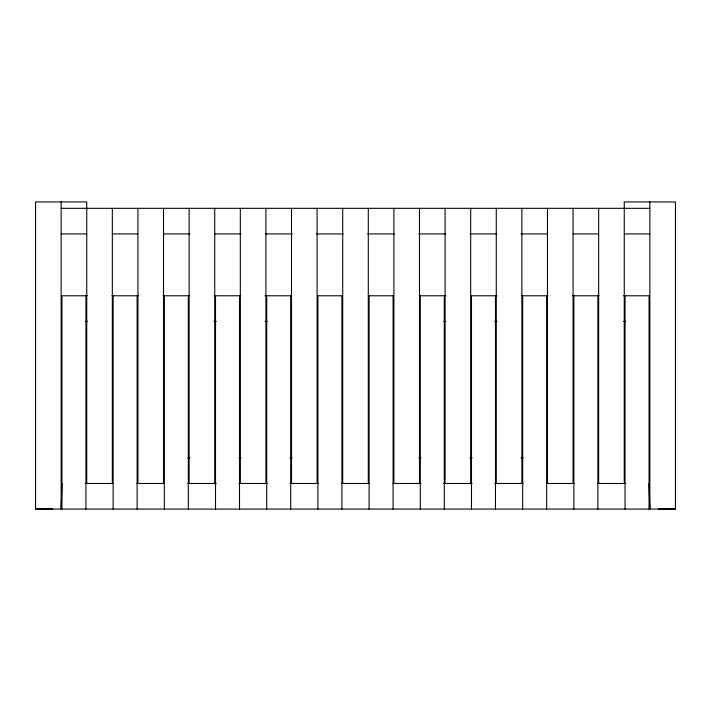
<?xml version="1.0" encoding="UTF-8"?>
<svg xmlns="http://www.w3.org/2000/svg" width="711" height="711" viewBox="0 0 711 711"><rect width="100%" height="100%" fill="white"/><g stroke="black" fill="none" stroke-linecap="round" stroke-linejoin="round"><path stroke-width="1.07" d="M61.946 483.48L61.146 509.076L61.146 201.924M61.146 208.323L649.854 208.323M61.146 233.919L86.698 233.919M112.24 233.919L137.792 233.919M163.334 233.919L189.997 233.919M214.429 233.919L241.091 233.919M265.532 233.919L292.185 233.919M316.626 233.919L343.28 233.919M367.72 233.919L394.374 233.919M418.815 233.919L445.468 233.919M469.909 233.919L496.571 233.919M521.003 233.919L547.666 233.919M573.208 233.919L598.76 233.919M624.302 233.919L649.854 233.919M87.471 295.776L61.946 295.776L61.946 509.076M111.885 295.776L138.529 295.776M162.943 295.776L189.579 295.776M213.993 295.776L240.629 295.776M265.052 295.776L291.688 295.776M317.213 295.776L342.738 295.776M368.262 295.776L393.787 295.776M419.312 295.776L445.948 295.776M470.371 295.776L497.007 295.776M521.421 295.776L548.057 295.776M572.471 295.776L599.115 295.776M623.529 295.776L649.054 295.776L649.054 509.076M85.249 321.372L87.471 321.372M213.993 321.372L216.215 321.372M265.052 321.372L267.265 321.372M443.735 321.372L445.948 321.372M494.785 321.372L497.007 321.372M623.529 321.372L625.751 321.372M187.775 457.884L189.997 457.884M238.869 457.884L241.091 457.884M289.964 457.884L292.185 457.884M418.815 457.884L421.036 457.884M469.909 457.884L472.131 457.884M521.003 457.884L523.225 457.884M85.249 483.48L113.351 483.48M136.681 483.48L164.445 483.48M187.775 483.48L216.215 483.489M238.869 483.48L267.265 483.489M289.964 483.48L318.324 483.489M341.627 483.489L369.373 483.489M392.676 483.489L421.036 483.48M443.735 483.489L472.131 483.48M494.785 483.489L523.225 483.48M546.555 483.48L574.319 483.48M597.649 483.48L625.751 483.498M35.55 508.934L52.614 508.934M658.386 508.934L675.45 508.934M649.054 483.498L649.854 509.076L649.854 201.924M625.058 295.776L625.058 509.076M624.258 483.48L624.258 201.924L675.45 201.924L675.45 509.076L35.55 509.076L35.55 201.924L86.742 201.924L86.742 483.48M598.662 208.323L598.662 483.48M597.862 295.776L597.862 509.076M573.866 295.776L573.866 509.076M573.066 208.323L573.066 483.48M547.47 208.323L547.47 483.48M546.67 295.776L546.67 509.076M522.674 295.776L522.674 509.076M521.874 208.323L521.874 483.48M496.278 208.323L496.278 483.48M495.478 295.776L495.478 509.076M471.482 295.776L471.482 509.076M470.682 208.323L470.682 483.48M445.086 208.323L445.086 483.48M444.286 295.776L444.286 509.076M420.29 295.776L420.29 509.076M419.49 208.323L419.49 483.48M393.894 208.323L393.894 483.48M393.094 295.776L393.094 509.076M369.098 295.776L369.098 509.076M368.298 208.323L368.298 483.48M342.702 208.323L342.702 483.48M341.902 295.776L341.902 509.076M317.906 295.776L317.906 509.076M317.106 208.323L317.106 483.48M291.51 208.323L291.51 483.48M290.71 295.776L290.71 509.076M266.714 295.776L266.714 509.076M265.914 208.323L265.914 483.48M240.318 208.323L240.318 483.48M239.518 295.776L239.518 509.076M215.522 295.776L215.522 509.076M214.722 208.323L214.722 483.48M189.126 208.323L189.126 483.48M188.326 295.776L188.326 509.076M164.33 295.776L164.33 509.076M163.53 208.323L163.53 483.48M137.934 208.323L137.934 483.48M137.134 295.776L137.134 509.076M113.138 295.776L113.138 509.076M112.338 208.323L112.338 483.48M85.942 295.776L85.942 509.076"/></g></svg>
